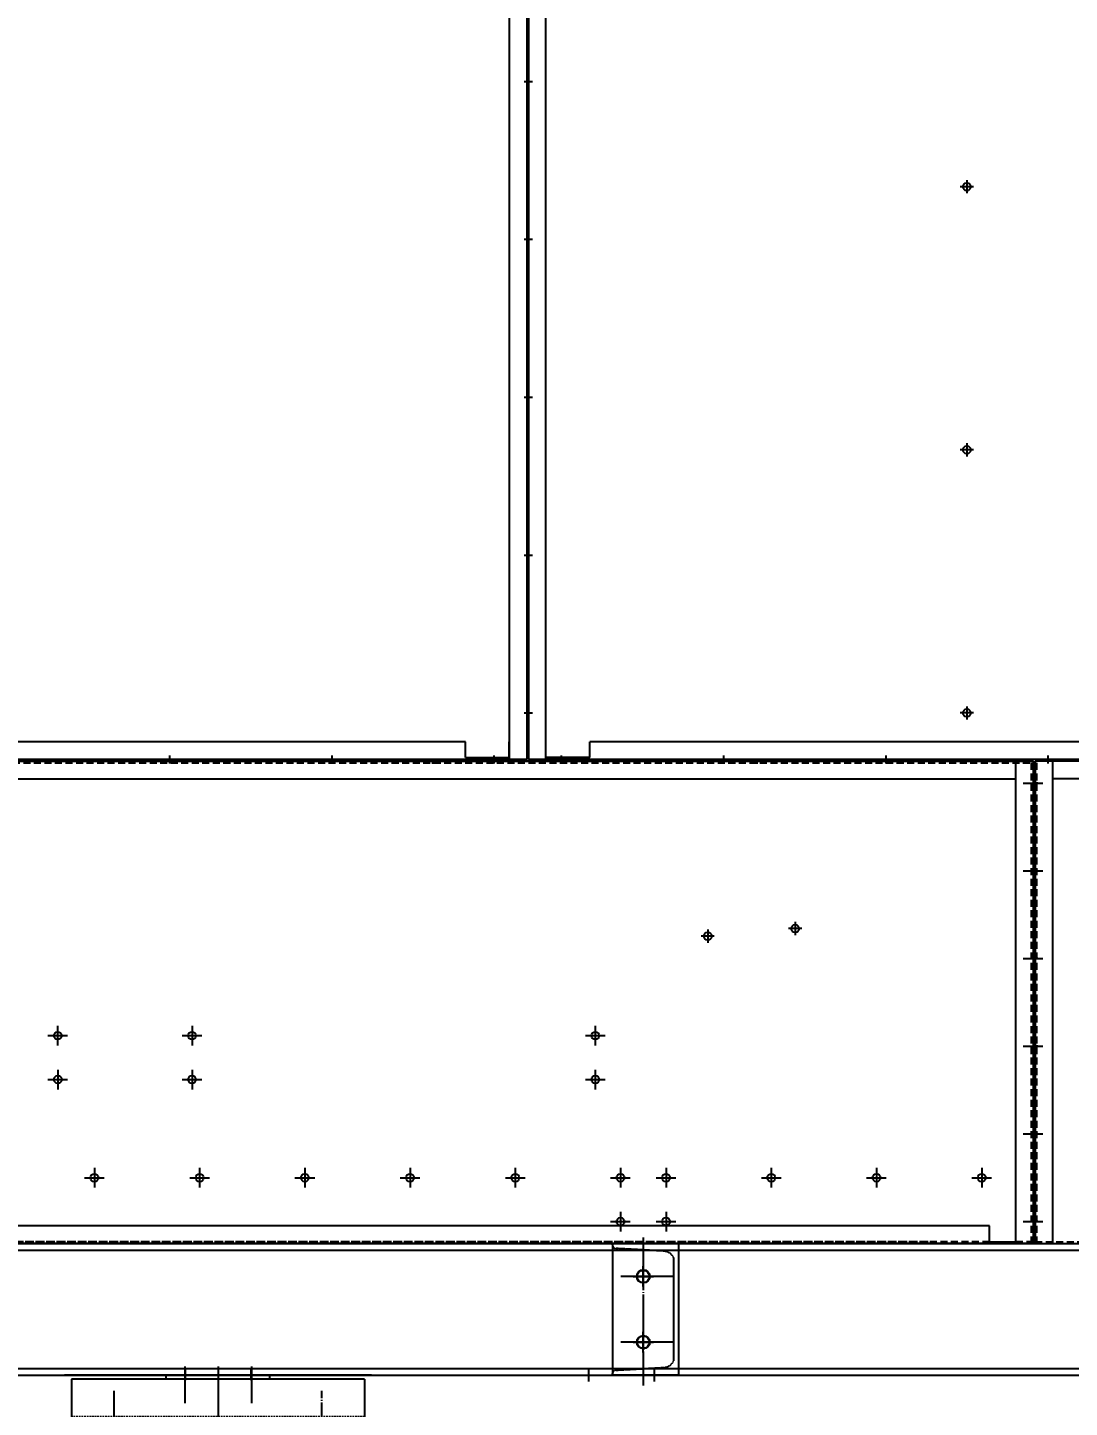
# Model space of a CAD drawing. Header units: millimetres. Extents: x 2322 to 24181, y 2355 to 17812.
# Drawn here: x 6680 to 7868, y 4616 to 6189 of the extents above; entities that cross this region are included whole.
import ezdxf

# ---------------------------------------------------------------- set-up
doc = ezdxf.new("R2010")
doc.units = ezdxf.units.MM
doc.linetypes.add('CENTER', pattern=[65, 60, -2, 1, -2])
doc.linetypes.add('HIDDEN', pattern=[3, 2, -1])
doc.layers.get('DEFPOINTS').update_dxf_attribs({"color": 140})
for name, color, linetype in [('2.위생-급수', 5, 'Continuous'), ('CENTER', 1, 'CENTER'), ('HOLE', 7, 'Continuous'), ('냉각탑', 7, 'Continuous'), ('숨은선', 5, 'HIDDEN')]:
    doc.layers.add(name, color=color, linetype=linetype)
doc.styles.add('shoptext', font='', dxfattribs={"width": 0.7, "oblique": 15})
doc.styles.get('shoptext').set_extended_font_data('HY울릉도L')
doc.dimstyles.new('SHOP', dxfattribs={"dimscale": 100, "dimtxt": 2, "dimasz": 1, "dimexe": 1, "dimexo": 1, "dimgap": 1, "dimtad": 1, "dimdec": 0, "dimzin": 11, "dimdsep": 46, "dimtxsty": 'shoptext', "dimblk": 'ARCHTICK', "dimcen": 2, "dimdle": 1, "dimclrd": 240, "dimclre": 240, "dimclrt": 7, "dimadec": 0, "dimazin": 0, "dimtfac": 1, "dimtdec": 0, "dimtix": 1, "dimtmove": 2, "dimatfit": 3, "dimfxl": 1, "dimtolj": 1, "dimtzin": 11, "dimarcsym": 0})

# ---------------------------------------------------------------- blocks, each defined once
blk = doc.blocks.new('9가로피스')
at = {"color": 1}
blk.add_line((-4.5, 0), (4.5, 0), dxfattribs=at)
blk = doc.blocks.new('9세로피스')
at = {"rotation": 270}
blk.add_blockref('9가로피스', (0, 0), dxfattribs=at)
blk = doc.blocks.new('9홀')
at = {"color": 1}
for p, q in [((7.5, 0), (-7.5, 0)), ((0, 7.5), (0, -7.5))]:
    blk.add_line(p, q, dxfattribs=at)
blk.add_circle((0, 0), 4.5)
blk = doc.blocks.new('6세로피스')
at = {"color": 1}
blk.add_line((0, 3), (0, -3), dxfattribs=at)
blk = doc.blocks.new('_Dot스')
at = {"color": 1}
blk.add_line((3, 0), (-3, 0), dxfattribs=at)
blk = doc.blocks.new('6가로피스')
blk.add_blockref('_Dot스', (0, 0))
blk = doc.blocks.new('_ArchTick')
at = {"color": 0, "linetype": 'ByBlock', "const_width": 0.15}
blk.add_lwpolyline([(-0.5, -0.5), (0.5, 0.5)], dxfattribs=at)
blk = doc.blocks.new('*D89')
at = {"layer": '2.위생-급수', "color": 240, "linetype": 'ByBlock', "lineweight": -2, "transparency": 16777216}
blk.add_line((4500.7, 8152.7), (4500.7, 4762.7), dxfattribs=at)
at = {"layer": '2.위생-급수', "color": 240, "lineweight": -2, "transparency": 16777216}
for p, q in [((7048.9, 8112.7), (4460.7, 8112.7)), ((5506.9, 4802.7), (4460.7, 4802.7))]:
    blk.add_line(p, q, dxfattribs=at)
at = {"layer": 'DEFPOINTS', "color": 0, "transparency": 16777216}
for p in [(7088.9, 8112.7), (4500.7, 4802.7), (5546.9, 4802.7)]:
    blk.add_point(p, dxfattribs=at)
at = {"layer": '2.위생-급수', "color": 240, "lineweight": -2, "transparency": 16777216, "xscale": 40, "yscale": 40, "zscale": 40}
for p, rotation in [((4500.7, 8112.7), 90), ((4500.7, 4802.7), 270)]:
    blk.add_blockref('_ArchTick', p, dxfattribs=dict(at, rotation=rotation))
at = {"layer": '2.위생-급수', "color": 7, "transparency": 16777216, "insert": (4360.7, 6457.7), "char_height": 200, "attachment_point": 5, "rotation": 90, "style": 'shoptext'}
blk.add_mtext('\\A1;3310', dxfattribs=at)
blk = doc.blocks.new('_Dot')
at = {"color": 0, "linetype": 'ByBlock', "lineweight": -2}
blk.add_line((-0.5, 0), (-1, 0), dxfattribs=at)
at = {"color": 0, "linetype": 'ByBlock', "const_width": 0.5}
blk.add_lwpolyline([(-0.25, 0, 1), (0.25, 0, 1)], format="xyb", close=True, dxfattribs=at)
blk = doc.blocks.new('A$C25fbd1b3')
for p, q in [((7.8, 418.6), (7.8, 368.8)), ((7.8, 418.6), (342.2, 418.6)), ((115.9, 423.1), (234, 423.1)), ((115.9, 418.6), (115.9, 423.1)), ((221.2, 423.1), (128.8, 423.1)), ((234, 418.6), (234, 423.1)), ((342.2, 418.6), (342.2, 368.8)), ((7.8, 368.8), (342.2, 368.8)), ((47.9, 350.8), (47.9, 368.8)), ((47.9, 350.8), (47.9, 368.8)), ((48.9, 368.8), (48.9, 350.8)), ((64.3, 368.8), (64.3, 350.8)), ((65.3, 350.8), (65.3, 368.8)), ((157, 368.8), (193, 368.8)), ((162.8, 364.6), (162.8, 351.1)), ((187.2, 364.6), (187.2, 351.1)), ((187.2, 351.1), (187.2, 364.6)), ((198.5, 351.1), (198.5, 364.6)), ((198.5, 351.1), (198.5, 364.6)), ((284.7, 350.8), (284.7, 375.5)), ((284.7, 350.8), (284.7, 368.8)), ((285.7, 375.5), (285.7, 342.7)), ((285.7, 368.8), (285.7, 350.8)), ((301, 375.5), (301, 342.7)), ((301, 368.8), (301, 350.8)), ((302, 350.8), (302, 375.5)), ((302, 350.8), (302, 368.8)), ((302, 350.8), (302, 368.8)), ((67.3, 350.8), (39.1, 350.8)), ((175, 351.1), (151.4, 351.1)), ((163.8, 349.6), (162.9, 351.1)), ((163.8, 349.6), (175, 349.6)), ((163.8, 349.6), (163.8, 336.4)), ((175, 351.1), (198.5, 351.1)), ((175, 351.1), (198.5, 351.1)), ((186.2, 349.6), (175, 349.6)), ((186.2, 349.6), (187.1, 351.1)), ((186.2, 349.6), (186.2, 336.4)), ((282.7, 350.8), (310.8, 350.8)), ((15.8, 342.7), (81.3, 342.7)), ((186.2, 336.4), (186.2, 306.2)), ((187.1, 336.4), (187.1, 306.8)), ((334.2, 342.7), (268.6, 342.7)), ((206.4, 317.9), (223.6, 321.2)), ((213.7, 327.3), (216.2, 327.3)), ((115.4, 313.7), (175, 313.7)), ((226.2, 305.7), (127.8, 287.9)), ((152.3, 306.8), (150.4, 313.7)), ((152.3, 306.8), (175, 306.8)), ((230.7, 313.7), (234.7, 313.7)), ((162.9, 283.2), (225.3, 295)), ((163.8, 294.4), (163.8, 283.4)), ((227, 279.4), (128.6, 261.6)), ((162.9, 256), (225.3, 267.8)), ((163.8, 267.9), (163.8, 256.1)), ((227, 252.1), (128.6, 234.3)), ((162.9, 228.7), (225.3, 240.6)), ((163.8, 241.4), (163.8, 228.9)), ((227, 224.9), (128.6, 207.1)), ((162.1, 210.8), (174.2, 210.8)), ((162.9, 201.5), (225.3, 213.3)), ((163, 213.3), (163, 209.8)), ((186.3, 210.8), (174.2, 210.8)), ((185.4, 217.4), (185.4, 209.8)), ((227, 197.7), (128.6, 179.9)), ((175, 175.4), (225.3, 183.9)), ((175, 157.1), (129.2, 149.2)), ((178.5, 145.6), (225.3, 153.5)), ((177.9, 128), (143.6, 120.2)), ((177.9, 128), (144.3, 120.3)), ((124.9, 120.3), (175, 120.3)), ((225.3, 120.3), (175, 112.7)), ((175, 114.3), (180.9, 113.8)), ((89.4, 103), (111.7, 103)), ((111.7, 105.4), (111.7, 103)), ((225.9, 103), (111.7, 103)), ((238.3, 105.4), (238.3, 103)), ((260.6, 103), (238.3, 103)), ((15.8, 86.8), (81.4, 86.8)), ((175, 94.3), (89.4, 94.3)), ((89.4, 94.3), (175, 94.3)), ((89.4, 94.3), (260.7, 94.3)), ((106.6, 94.3), (89.4, 94.3)), ((243.4, 94.3), (260.6, 94.3)), ((334.2, 86.8), (268.6, 86.8)), ((0, 68.1), (350, 68.1))]:
    blk.add_line(p, q)
at = {"linetype": 'CENTER'}
for p, q in [((293.4, 349.4), (293.4, 405.2)), ((293.4, 356.2), (293.4, 389.6)), ((104.3, 83.8), (104.3, 107.4)), ((245.7, 83.8), (245.7, 107.4))]:
    blk.add_line(p, q, dxfattribs=at)
at = {"linetype": 'HIDDEN'}
for p, q in [((7.8, 375.5), (342.2, 375.5)), ((30.5, 342.7), (30.5, 86.8)), ((319.5, 342.7), (319.5, 86.8)), ((111.7, 103), (89.4, 103)), ((238.3, 103), (260.6, 103))]:
    blk.add_line(p, q, dxfattribs=at)
at = {"color": 0}
for p, q in [((186.2, 335.1), (187.5, 336.4)), ((232.6, 313.7), (235, 316.1)), ((196.5, 306.8), (202.2, 312.6))]:
    blk.add_line(p, q, dxfattribs=at)
for points, const_width in [([(157, 368.8, 0.322657), (151.4, 364.6, 0.322657)], 1.2), ([(193, 368.8, -0.322657), (198.5, 364.6, -0.322657)], 1.2), ([(185.5, 298.3), (223.6, 304.7, 0.664207), (223.6, 321.2, 0.63815)], 1.2), ([(185.5, 298.3), (223.6, 304.7, 0.562661), (225.9, 319.8, 0.562661)], 1.2), ([(230.7, 325, 0.414214), (228.4, 327.3, 0.414214)], 0.909), ([(127.8, 303.3, 0.725116), (127.8, 287.9, 0.725116)], 1.2), ([(187.1, 272.1), (225.3, 278.5, 0.664207), (225.3, 295, 0.63815)], 1.2), ([(128.6, 277, 0.725116), (128.6, 261.6, 0.725116)], 1.2), ([(187.1, 244.9), (225.3, 251.3, 0.664207), (225.3, 267.8, 0.63815)], 1.2), ([(128.6, 249.7, 0.725116), (128.6, 234.3, 0.725116)], 1.2), ([(185.4, 217.4), (225.3, 224, 0.664207), (225.3, 240.6)], 1.2), ([(128.6, 222.5, 0.725116), (128.6, 207.1, 0.725116)], 1.2), ([(175, 188.4), (225.3, 196.8, 0.664207), (225.3, 213.3, 0.63815)], 1.2), ([(128.6, 195.3, 0.725116), (128.6, 179.9, 0.725116)], 1.2), ([(175, 157.1), (225.3, 168.5, 0.712533), (225.3, 183.9, 0.643566)], 1.2), ([(128.6, 167, 0.611938), (128.6, 148.8, 0.611938)], 1.2), ([(225.3, 153.5, -0.712533), (225.3, 138.1), (177.9, 128)], 1.2), ([(128.6, 134.9, 0.495188), (125.3, 119.9, 0.495188)], 1.2), ([(225.9, 103, 0.602155), (225.3, 120.3, 0.60596)], 1.2)]:
    blk.add_lwpolyline(points, format="xyb", dxfattribs=dict(const_width=const_width))
for points, const_width in [([(151.4, 351.1), (151.4, 364.6)], 1.2), ([(198.5, 351.1), (198.5, 364.6)], 1.2), ([(15.8, 350.8), (15.8, 86.8)], 1.34), ([(15.8, 350.8), (47.9, 350.8)], 1.34), ([(15.8, 350.8), (47.9, 350.8)], 1.34), ([(65.3, 350.8), (77.3, 350.8)], 1.34), ([(67.3, 350.8), (77.3, 350.8)], 1.34), ([(77.3, 350.8), (77.3, 342.7)], 1.34), ([(77.3, 350.8), (77.3, 342.7)], 1.34), ([(162.9, 351.1), (151.4, 351.1)], 1.2), ([(162.9, 351.1), (162.9, 336.4)], 0.751), ([(187.1, 351.1), (198.5, 351.1)], 1.2), ([(187.1, 351.1), (187.1, 336.4)], 0.751), ([(282.7, 350.8), (272.7, 350.8)], 1.34), ([(284.7, 350.8), (272.7, 350.8)], 1.34), ([(272.7, 350.8), (272.7, 342.7)], 1.34), ([(272.7, 350.8), (272.7, 342.7)], 1.34), ([(334.2, 350.8), (302, 350.8)], 1.34), ([(334.2, 350.8), (302, 350.8)], 1.34), ([(334.2, 350.8), (334.2, 86.8)], 1.34), ([(81.3, 342.7), (81.4, 86.8)], 1.34), ([(175, 336.4), (114.2, 336.4)], 0.909), ([(114.2, 336.4), (115.4, 313.7)], 0.909), ([(175, 336.4), (235.3, 336.4)], 0.909), ([(235.7, 336.4), (234.6, 313.7)], 0.909), ([(235.3, 336.4), (234.7, 313.7)], 0.909), ([(268.6, 342.7), (268.6, 86.8)], 1.34), ([(197.7, 306.8), (213.7, 327.3)], 0.909), ([(223.6, 321.2), (209.6, 322.1)], 1.2), ([(213.7, 327.3), (228.4, 327.3)], 0.909), ([(230.7, 325), (230.7, 313.7)], 0.909), ([(150.4, 313.7), (115.4, 313.7)], 0.909), ([(127.8, 303.3), (152.1, 307.7)], 1.2), ([(197.7, 306.8), (186.2, 306.8)], 1.2), ([(186.3, 306.8), (186.3, 287.6)], 0.976), ([(230.7, 313.7), (234.7, 313.7)], 0.909), ([(127.8, 287.9), (162.1, 286.4)], 1.2), ([(128.6, 277), (162.9, 283.2)], 1.2), ([(162.9, 294.2), (162.9, 283.2)], 0.751), ([(225.3, 295), (187.1, 297.4)], 1.2), ([(162.9, 267.8), (162.9, 256)], 0.751), ([(225.3, 267.8), (186.3, 270.2)], 1.2), ([(186.3, 272), (186.3, 260.4)], 0.976), ([(128.6, 261.6), (162.9, 260.1)], 1.2), ([(128.6, 249.7), (162.9, 256)], 1.2), ([(162.9, 241.2), (162.9, 228.7)], 0.751), ([(225.3, 240.6), (186.3, 243)], 1.2), ([(186.3, 244.8), (186.3, 233.2)], 0.976), ([(128.6, 234.3), (162.9, 232.8)], 1.2), ([(128.6, 222.5), (162.9, 228.7)], 1.2), ([(128.6, 207.1), (179.2, 204.9)], 1.2), ([(128.6, 195.3), (179.2, 204.5)], 1.2), ([(162.1, 210.8), (163, 209.8)], 0.976), ([(162.1, 213.1), (162.1, 210.8)], 0.751), ([(163, 209.8), (174.2, 209.8)], 0.751), ([(185.4, 209.8), (174.2, 209.8)], 0.751), ([(186.3, 210.8), (185.4, 209.8)], 0.751), ([(225.3, 213.3), (186.3, 215.7)], 1.2), ([(186.3, 217.5), (186.3, 210.8)], 0.976), ([(225.3, 183.9), (175, 188.6)], 1.2), ([(128.6, 179.9), (175.8, 175.5)], 1.2), ([(128.6, 167), (175, 175.4)], 1.2), ([(175, 157.1), (225.3, 153.5)], 1.2), ([(128.6, 148.7), (178.5, 145.6)], 1.2), ([(178.5, 145.6), (128.6, 134.9)], 1.2), ([(225.3, 120.3), (177.9, 128)], 1.2), ([(225.3, 121.6), (177.9, 128)], 1.2), ([(111.7, 120.3), (111.7, 105.4)], 1.2), ([(124.9, 120.3), (111.7, 120.3)], 1.2), ([(225.1, 120.3), (238.3, 120.3)], 1.2), ([(238.3, 120.3), (238.3, 105.4)], 1.2), ([(111.7, 105.4), (89.4, 105.4)], 1.2), ([(89.4, 105.4), (89.4, 94.3)], 1.2), ([(89.4, 94.3), (89.4, 86.8)], 1.2), ([(238.3, 105.4), (260.6, 105.4)], 1.2), ([(260.6, 105.4), (260.6, 94.3)], 1.2), ([(260.6, 94.3), (260.6, 86.8)], 1.2), ([(0, 86.8), (0, 68.1)], 1.34), ([(0, 86.8), (15.8, 86.8)], 1.34), ([(81.4, 86.8), (268.6, 86.8)], 1.34), ([(350, 86.8), (334.2, 86.8)], 1.34), ([(350, 86.8), (350, 68.1)], 1.34), ([(0, 68.1), (350, 68.1)], 1.34)]:
    blk.add_lwpolyline(points, dxfattribs=dict(const_width=const_width))
for centre, radius, start, end in [((157.1, 362.8), 5.94, 17.2184, 162.7816), ((175.1, 348.4), 20.4, 90.4828, 127.3884), ((174.8, 348.4), 20.4, 52.6116, 89.5172), ((192.8, 362.8), 5.94, 17.2184, 162.7816)]:
    blk.add_arc(centre, radius, start, end)
at = {"layer": 'CENTER'}
for p, q in [((137, 433), (137, 390.9)), ((175, 433), (175, 55.5)), ((213, 433), (213, 390.9)), ((56.6, 331.7), (56.6, 405.2)), ((293.4, 331.7), (293.4, 405.2)), ((26.5, 55.4), (26.5, 102.4)), ((323.5, 55.4), (323.5, 102.4))]:
    blk.add_line(p, q, dxfattribs=at)

msp = doc.modelspace()

# ---------------------------------------------------------------- linework, layer by layer
for p, q in [((7229, 7760.7), (7229, 5354.7)), ((7229, 7760.7), (7229, 5354.7)), ((7249, 7760.7), (7249, 5354.7)), ((7249, 7760.7), (7249, 5354.7)), ((7250.9, 5354.7), (7250.9, 7760.7)), ((7250.9, 5354.7), (7250.9, 7760.7)), ((7270.9, 5354.7), (7270.9, 7760.7)), ((7270.9, 5354.7), (7270.9, 7760.7)), ((7179, 5374.7), (6319, 5374.7)), ((7179, 5374.7), (6319, 5374.7)), ((7179, 5356.7), (7179, 5374.7)), ((7179, 5356.7), (7179, 5374.7)), ((7229, 5356.7), (7229, 5374.7)), ((7229, 5356.7), (7229, 5374.7)), ((8180.9, 5374.7), (7320.9, 5374.7)), ((7320.9, 5356.7), (7320.9, 5374.7)), ((8180.9, 5374.7), (7320.9, 5374.7)), ((7320.9, 5356.7), (7320.9, 5374.7)), ((5546.9, 5352.7), (7826.8, 5352.7)), ((7249, 5354.7), (6249, 5354.7)), ((7249, 5354.7), (6249, 5354.7)), ((7179, 5356.7), (7229, 5356.7)), ((7179, 5356.7), (7229, 5356.7)), ((8250.9, 5354.7), (7250.9, 5354.7)), ((8250.9, 5354.7), (7250.9, 5354.7)), ((7320.9, 5356.7), (7270.9, 5356.7)), ((7806.8, 4802.7), (7806.8, 5352.7)), ((7828.9, 4802.7), (7828.9, 5352.7)), ((7828.9, 5352.7), (7828.9, 4802.7)), ((7828.9, 4802.7), (7828.9, 5352.7)), ((7828.9, 5352.7), (7828.9, 4802.7)), ((10164.9, 5352.7), (7828.9, 5352.7)), ((7828.9, 4802.7), (7828.9, 5352.7)), ((7828.9, 5352.7), (7828.9, 4802.7)), ((7828.9, 4802.7), (7828.9, 5352.7)), ((7828.9, 5352.7), (7828.9, 4802.7)), ((7848.9, 4802.7), (7848.9, 5352.7)), ((7848.9, 4802.7), (7848.9, 5352.7)), ((5566.9, 5332.7), (7806.8, 5332.7)), ((10144.9, 5332.7), (7848.9, 5332.7)), ((7776.8, 4822.7), (5596.8, 4822.7)), ((7776.8, 4802.7), (7776.8, 4822.7)), ((5546.9, 4802.7), (12446.8, 4802.7)), ((7706.8, 4802.7), (5546.9, 4802.7)), ((7706.8, 4802.7), (5546.9, 4802.7)), ((5546.9, 4802.7), (7706.9, 4802.7)), ((7826.8, 4802.7), (5546.9, 4802.7)), ((7826.8, 4802.7), (5546.9, 4802.7)), ((5546.9, 4802.7), (7826.9, 4802.7)), ((7776.8, 4804.7), (7806.8, 4804.7)), ((7828.9, 4802.7), (10164.9, 4802.7)), ((5546.9, 4795.2), (12446.8, 4795.2)), ((5546.9, 4660.2), (12446.8, 4660.2)), ((5546.9, 4652.7), (12446.8, 4652.7)), ((7071.9, 4652.7), (6721.9, 4652.7))]:
    msp.add_line(p, q)
at = {"color": 7}
for p, q in [((7249, 7760.7), (7249, 5354.7)), ((7250.9, 7760.7), (7250.9, 5354.7)), ((7826.9, 5352.7), (5546.9, 5352.7)), ((7249, 5354.7), (6249, 5354.7)), ((8250.9, 5354.7), (7250.9, 5354.7)), ((7826.9, 4802.7), (7826.9, 5352.7))]:
    msp.add_line(p, q, dxfattribs=at)
at = {"color": 1}
for p, q in [((7588.4, 5355.7), (7588.4, 5349.7)), ((7773.4, 5355.7), (7773.4, 5349.7)), ((7455.4, 5160.6), (7455.4, 5145.6)), ((7562.6, 5161.8), (7547.6, 5161.8)), ((7555.1, 5169.3), (7555.1, 5154.3)), ((7462.9, 5153.1), (7447.9, 5153.1)), ((6859.4, 4658.7), (6859.4, 4646.7)), ((6934.4, 4658.7), (6934.4, 4646.7)), ((7319.4, 4660.2), (7319.4, 4645.2)), ((7394.4, 4660.2), (7394.4, 4645.2))]:
    msp.add_line(p, q, dxfattribs=at)
for centre, radius in [((7555.1, 5161.8), 4.5), ((7455.4, 5153.1), 4.5), ((6714.1, 5039.7), 4.5), ((6714.1, 5039.7), 4.5), ((6867.2, 5039.7), 4.5), ((6867.2, 5039.7), 4.5), ((7327.2, 5039.7), 4.5), ((7327.2, 5039.7), 4.5), ((7327.2, 5039.7), 4.5), ((7327.2, 5039.7), 4.5), ((6714.1, 4989.7), 4.5), ((6714.1, 4989.7), 4.5), ((6867.2, 4989.7), 4.5), ((6867.2, 4989.7), 4.5), ((7327.2, 4989.7), 4.5), ((7327.2, 4989.7), 4.5), ((7327.2, 4989.7), 4.5), ((7327.2, 4989.7), 4.5), ((6755.9, 4877.7), 4.5), ((6755.9, 4877.7), 4.5), ((6875.9, 4877.7), 4.5), ((6875.9, 4877.7), 4.5), ((6995.9, 4877.7), 4.5), ((6995.9, 4877.7), 4.5), ((7115.9, 4877.7), 4.5), ((7115.9, 4877.7), 4.5), ((7235.9, 4877.7), 4.5), ((7235.9, 4877.7), 4.5), ((7355.9, 4877.7), 4.5), ((7355.9, 4877.7), 4.5), ((7407.9, 4877.7), 4.5), ((7407.9, 4877.7), 4.5), ((7527.9, 4877.7), 4.5), ((7527.9, 4877.7), 4.5), ((7647.9, 4877.7), 4.5), ((7647.9, 4877.7), 4.5), ((7767.9, 4877.7), 4.5), ((7767.9, 4877.7), 4.5), ((7355.9, 4827.7), 4.5), ((7355.9, 4827.7), 4.5), ((7407.9, 4827.7), 4.5), ((7407.9, 4827.7), 4.5), ((7381.9, 4765.2), 7.5), ((7381.9, 4765.2), 7), ((7381.9, 4690.2), 7.5), ((7381.9, 4690.2), 7)]:
    msp.add_circle(centre, radius)
at = {"layer": 'CENTER'}
for p, q in [((7815.2, 5327.7), (7837.7, 5327.7)), ((7815.2, 5327.7), (7837.7, 5327.7)), ((7815.2, 5227.7), (7837.7, 5227.7)), ((7815.2, 5127.7), (7837.7, 5127.7)), ((7815.2, 5127.7), (7837.7, 5127.7)), ((6714.1, 5028.4), (6714.1, 5050.9)), ((6714.1, 5028.4), (6714.1, 5050.9)), ((6867.2, 5050.9), (6867.2, 5028.4)), ((6867.2, 5050.9), (6867.2, 5028.4)), ((6867.2, 5050.9), (6867.2, 5028.4)), ((7327.2, 5050.9), (7327.2, 5028.4)), ((7327.2, 5050.9), (7327.2, 5028.4)), ((7327.2, 5050.9), (7327.2, 5028.4)), ((7327.2, 5050.9), (7327.2, 5028.4)), ((7327.2, 5050.9), (7327.2, 5028.4)), ((7327.2, 5050.9), (7327.2, 5028.4)), ((6702.8, 5039.7), (6725.3, 5039.7)), ((6702.8, 5039.7), (6725.3, 5039.7)), ((6702.8, 5039.7), (6725.3, 5039.7)), ((6855.9, 5039.7), (6878.4, 5039.7)), ((6855.9, 5039.7), (6878.4, 5039.7)), ((7315.9, 5039.7), (7338.4, 5039.7)), ((7315.9, 5039.7), (7338.4, 5039.7)), ((7315.9, 5039.7), (7338.4, 5039.7)), ((7315.9, 5039.7), (7338.4, 5039.7)), ((7815.2, 5027.7), (7837.7, 5027.7)), ((7815.2, 5027.7), (7837.7, 5027.7)), ((6702.8, 4989.7), (6725.3, 4989.7)), ((6702.8, 4989.7), (6725.3, 4989.7)), ((6714.1, 5000.9), (6714.1, 4978.4)), ((6714.1, 5000.9), (6714.1, 4978.4)), ((6714.1, 5000.9), (6714.1, 4978.4)), ((6855.9, 4989.7), (6878.4, 4989.7)), ((6855.9, 4989.7), (6878.4, 4989.7)), ((6867.2, 5000.9), (6867.2, 4978.4)), ((6867.2, 5000.9), (6867.2, 4978.4)), ((6867.2, 5000.9), (6867.2, 4978.4)), ((7315.9, 4989.7), (7338.4, 4989.7)), ((7315.9, 4989.7), (7338.4, 4989.7)), ((7315.9, 4989.7), (7338.4, 4989.7)), ((7315.9, 4989.7), (7338.4, 4989.7)), ((7327.2, 5000.9), (7327.2, 4978.4)), ((7327.2, 5000.9), (7327.2, 4978.4)), ((7327.2, 5000.9), (7327.2, 4978.4)), ((7327.2, 5000.9), (7327.2, 4978.4)), ((7327.2, 5000.9), (7327.2, 4978.4)), ((7327.2, 5000.9), (7327.2, 4978.4)), ((7815.2, 4927.7), (7837.7, 4927.7)), ((7815.2, 4927.7), (7837.7, 4927.7)), ((6744.6, 4877.7), (6767.1, 4877.7)), ((6744.6, 4877.7), (6767.1, 4877.7)), ((6748.4, 4877.7), (6763.4, 4877.7)), ((6748.4, 4877.7), (6763.4, 4877.7)), ((6755.9, 4888.9), (6755.9, 4866.4)), ((6755.9, 4888.9), (6755.9, 4866.4)), ((6755.9, 4888.9), (6755.9, 4866.4)), ((6755.9, 4885.2), (6755.9, 4870.2)), ((6755.9, 4885.2), (6755.9, 4870.2)), ((6755.9, 4885.2), (6755.9, 4870.2)), ((6864.6, 4877.7), (6887.1, 4877.7)), ((6864.6, 4877.7), (6887.1, 4877.7)), ((6868.4, 4877.7), (6883.4, 4877.7)), ((6868.4, 4877.7), (6883.4, 4877.7)), ((6875.9, 4888.9), (6875.9, 4866.4)), ((6875.9, 4888.9), (6875.9, 4866.4)), ((6875.9, 4888.9), (6875.9, 4866.4)), ((6875.9, 4885.2), (6875.9, 4870.2)), ((6875.9, 4885.2), (6875.9, 4870.2)), ((6875.9, 4885.2), (6875.9, 4870.2)), ((6984.6, 4877.7), (7007.1, 4877.7)), ((6984.6, 4877.7), (7007.1, 4877.7)), ((6988.4, 4877.7), (7003.4, 4877.7)), ((6988.4, 4877.7), (7003.4, 4877.7)), ((6995.9, 4888.9), (6995.9, 4866.4)), ((6995.9, 4888.9), (6995.9, 4866.4)), ((6995.9, 4888.9), (6995.9, 4866.4)), ((6995.9, 4885.2), (6995.9, 4870.2)), ((6995.9, 4885.2), (6995.9, 4870.2)), ((6995.9, 4885.2), (6995.9, 4870.2)), ((7104.6, 4877.7), (7127.1, 4877.7)), ((7104.6, 4877.7), (7127.1, 4877.7)), ((7108.4, 4877.7), (7123.4, 4877.7)), ((7108.4, 4877.7), (7123.4, 4877.7)), ((7115.9, 4888.9), (7115.9, 4866.4)), ((7115.9, 4888.9), (7115.9, 4866.4)), ((7115.9, 4888.9), (7115.9, 4866.4)), ((7115.9, 4885.2), (7115.9, 4870.2)), ((7115.9, 4885.2), (7115.9, 4870.2)), ((7115.9, 4885.2), (7115.9, 4870.2)), ((7224.6, 4877.7), (7247.1, 4877.7)), ((7224.6, 4877.7), (7247.1, 4877.7)), ((7228.4, 4877.7), (7243.4, 4877.7)), ((7228.4, 4877.7), (7243.4, 4877.7)), ((7235.9, 4888.9), (7235.9, 4866.4)), ((7235.9, 4888.9), (7235.9, 4866.4)), ((7235.9, 4888.9), (7235.9, 4866.4)), ((7235.9, 4885.2), (7235.9, 4870.2)), ((7235.9, 4885.2), (7235.9, 4870.2)), ((7235.9, 4885.2), (7235.9, 4870.2)), ((7344.6, 4877.7), (7367.1, 4877.7)), ((7344.6, 4877.7), (7367.1, 4877.7)), ((7348.4, 4877.7), (7363.4, 4877.7)), ((7348.4, 4877.7), (7363.4, 4877.7)), ((7355.9, 4888.9), (7355.9, 4866.4)), ((7355.9, 4888.9), (7355.9, 4866.4)), ((7355.9, 4888.9), (7355.9, 4866.4)), ((7355.9, 4885.2), (7355.9, 4870.2)), ((7355.9, 4885.2), (7355.9, 4870.2)), ((7355.9, 4885.2), (7355.9, 4870.2)), ((7396.6, 4877.7), (7419.1, 4877.7)), ((7396.6, 4877.7), (7419.1, 4877.7)), ((7400.4, 4877.7), (7415.4, 4877.7)), ((7400.4, 4877.7), (7415.4, 4877.7)), ((7407.9, 4888.9), (7407.9, 4866.4)), ((7407.9, 4888.9), (7407.9, 4866.4)), ((7407.9, 4888.9), (7407.9, 4866.4)), ((7407.9, 4885.2), (7407.9, 4870.2)), ((7407.9, 4885.2), (7407.9, 4870.2)), ((7407.9, 4885.2), (7407.9, 4870.2)), ((7516.6, 4877.7), (7539.1, 4877.7)), ((7516.6, 4877.7), (7539.1, 4877.7)), ((7520.4, 4877.7), (7535.4, 4877.7)), ((7520.4, 4877.7), (7535.4, 4877.7)), ((7527.9, 4888.9), (7527.9, 4866.4)), ((7527.9, 4888.9), (7527.9, 4866.4)), ((7527.9, 4888.9), (7527.9, 4866.4)), ((7527.9, 4885.2), (7527.9, 4870.2)), ((7527.9, 4885.2), (7527.9, 4870.2)), ((7527.9, 4885.2), (7527.9, 4870.2)), ((7636.6, 4877.7), (7659.1, 4877.7)), ((7636.6, 4877.7), (7659.1, 4877.7)), ((7640.4, 4877.7), (7655.4, 4877.7)), ((7640.4, 4877.7), (7655.4, 4877.7)), ((7647.9, 4888.9), (7647.9, 4866.4)), ((7647.9, 4888.9), (7647.9, 4866.4)), ((7647.9, 4888.9), (7647.9, 4866.4)), ((7647.9, 4885.2), (7647.9, 4870.2)), ((7647.9, 4885.2), (7647.9, 4870.2)), ((7647.9, 4885.2), (7647.9, 4870.2)), ((7756.6, 4877.7), (7779.1, 4877.7)), ((7756.6, 4877.7), (7779.1, 4877.7)), ((7760.4, 4877.7), (7775.4, 4877.7)), ((7760.4, 4877.7), (7775.4, 4877.7)), ((7767.9, 4888.9), (7767.9, 4866.4)), ((7767.9, 4888.9), (7767.9, 4866.4)), ((7767.9, 4888.9), (7767.9, 4866.4)), ((7767.9, 4885.2), (7767.9, 4870.2)), ((7767.9, 4885.2), (7767.9, 4870.2)), ((7767.9, 4885.2), (7767.9, 4870.2)), ((7355.9, 4838.9), (7355.9, 4816.4)), ((7355.9, 4838.9), (7355.9, 4816.4)), ((7355.9, 4838.9), (7355.9, 4816.4)), ((7355.9, 4835.2), (7355.9, 4820.2)), ((7355.9, 4835.2), (7355.9, 4820.2)), ((7355.9, 4835.2), (7355.9, 4820.2)), ((7407.9, 4838.9), (7407.9, 4816.4)), ((7407.9, 4838.9), (7407.9, 4816.4)), ((7407.9, 4838.9), (7407.9, 4816.4)), ((7407.9, 4835.2), (7407.9, 4820.2)), ((7407.9, 4835.2), (7407.9, 4820.2)), ((7407.9, 4835.2), (7407.9, 4820.2)), ((7344.6, 4827.7), (7367.1, 4827.7)), ((7344.6, 4827.7), (7367.1, 4827.7)), ((7348.4, 4827.7), (7363.4, 4827.7)), ((7348.4, 4827.7), (7363.4, 4827.7)), ((7396.6, 4827.7), (7419.1, 4827.7)), ((7396.6, 4827.7), (7419.1, 4827.7)), ((7400.4, 4827.7), (7415.4, 4827.7)), ((7400.4, 4827.7), (7415.4, 4827.7)), ((7815.2, 4827.7), (7837.7, 4827.7)), ((7815.2, 4827.7), (7837.7, 4827.7)), ((7381.9, 4809.4), (7381.9, 4640.7)), ((7416.2, 4765.2), (7355, 4765.2)), ((7416.2, 4690.2), (7355, 4690.2))]:
    msp.add_line(p, q, dxfattribs=at)
at = {"layer": 'HOLE', "color": 1, "ltscale": 3}
for p, q in [((7381.9, 4753.5), (7381.9, 4776.9)), ((7370.2, 4765.2), (7393.6, 4765.2)), ((7370.2, 4690.2), (7393.6, 4690.2)), ((7381.9, 4678.5), (7381.9, 4701.9))]:
    msp.add_line(p, q, dxfattribs=at)
at = {"layer": 'HOLE'}
for centre in [(7381.9, 4765.2), (7381.9, 4690.2)]:
    msp.add_circle(centre, 7.5, dxfattribs=at)
at = {"layer": '냉각탑'}
for p, q in [((7421.9, 4802.7), (7346.9, 4802.7)), ((7346.9, 4801), (7346.9, 4802.7)), ((7346.9, 4802.7), (7421.9, 4802.7)), ((7346.9, 4802.7), (7346.9, 4652.7)), ((7421.9, 4802.7), (7421.9, 4652.7)), ((7346.9, 4652.7), (7346.9, 4654.3)), ((7421.9, 4652.7), (7346.9, 4652.7))]:
    msp.add_line(p, q, dxfattribs=at)
at = {"layer": '숨은선', "ltscale": 4}
for p, q in [((5546.9, 5350.7), (7826.8, 5350.7)), ((7824.8, 4802.7), (7824.8, 5352.7)), ((7830.9, 4802.7), (7830.9, 5352.7)), ((7830.9, 4802.7), (7830.9, 5352.7)), ((7706.8, 4804.7), (5546.9, 4804.7)), ((7706.8, 4804.7), (5546.9, 4804.7)), ((7776.8, 4804.7), (5546.9, 4804.7)), ((7776.8, 4804.7), (5546.9, 4804.7)), ((7826.8, 4804.7), (7806.8, 4804.7)), ((7828.9, 4804.7), (10164.9, 4804.7))]:
    msp.add_line(p, q, dxfattribs=at)
at = {"layer": '숨은선', "ltscale": 0.2}
for p, q in [((7404.6, 4794.1), (7350.5, 4797)), ((7416.9, 4669.3), (7416.9, 4786.1)), ((7350.5, 4658.3), (7404.6, 4661.3))]:
    msp.add_line(p, q, dxfattribs=at)
for centre, radius, start, end in [((7350.9, 4801), 4, 180, 265), ((7404.4, 4780.2), 13.8, 25.0632, 89.0676), ((7350.9, 4654.3), 4, 95, 180), ((7404.4, 4675.1), 13.8, 270.9324, 334.9368)]:
    msp.add_arc(centre, radius, start, end, dxfattribs=at)

# ---------------------------------------------------------------- block references
at = {"xscale": -1}
for name, p in [('6가로피스', (7249, 6127.7)), ('6가로피스', (7249, 5947.7)), ('6가로피스', (7249, 5767.7)), ('6가로피스', (7249, 5587.7)), ('6가로피스', (7249, 5407.7)), ('A$C25fbd1b3', (7071.9, 4229.6))]:
    msp.add_blockref(name, p, dxfattribs=at)
for name, p in [('9가로피스', (7250.9, 6127.7)), ('9홀', (7750.9, 6007.7)), ('9가로피스', (7250.9, 5947.7)), ('9가로피스', (7250.9, 5767.7)), ('9홀', (7750.9, 5707.7)), ('9가로피스', (7250.9, 5587.7)), ('9홀', (7750.9, 5407.7)), ('9가로피스', (7250.9, 5407.7)), ('6세로피스', (6771.4, 5352.7)), ('9세로피스', (6841.5, 5354.7)), ('6세로피스', (6956.4, 5352.7)), ('9세로피스', (7026.5, 5354.7)), ('6세로피스', (7141.4, 5352.7)), ('9세로피스', (7211.5, 5354.7)), ('9세로피스', (7288.4, 5354.7)), ('6세로피스', (7326.4, 5352.7)), ('9세로피스', (7473.4, 5354.7)), ('6세로피스', (7511.4, 5352.7)), ('9세로피스', (7658.4, 5354.7)), ('9세로피스', (7843.4, 5354.7)), ('6가로피스', (7828.9, 5327.7)), ('6가로피스', (7828.9, 5227.7)), ('6가로피스', (7828.9, 5127.7)), ('6가로피스', (7828.9, 5027.7)), ('6가로피스', (7828.9, 4927.7)), ('6가로피스', (7828.9, 4827.7))]:
    msp.add_blockref(name, p)

# ---------------------------------------------------------------- dimensions: what is measured, and where the dimension line sits
at = {"layer": '2.위생-급수', "color": 4}
dim = msp.add_linear_dim(base=(4500.7, 4802.7), p1=(7088.9, 8112.7), p2=(5546.9, 4802.7), angle=90, dimstyle='SHOP', override={"dimscale": 40, "dimtxt": 5, "dimrnd": 5, "dimldrblk": 'Dot', "dimfxl": 1.25, "dimarcsym": 1}, dxfattribs=at)
dim.commit()
dim.dimension.update_dxf_attribs({"geometry": '*D89', "text_midpoint": (4360.7, 6457.7)})

doc.saveas('drawing.dxf')
